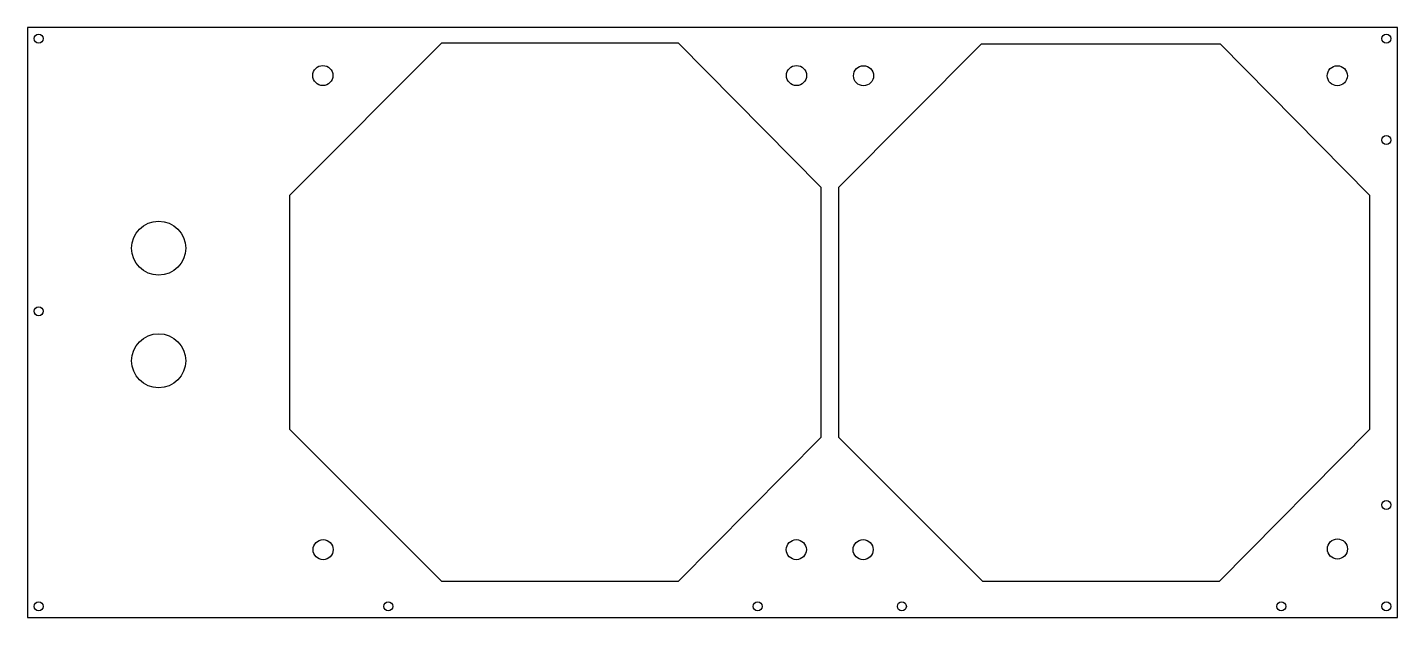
# Model space of a CAD drawing. Header units: millimetres. Extents: x -101 to 203, y -2 to 129.
import ezdxf

# ---------------------------------------------------------------- set-up
doc = ezdxf.new("R2010")
doc.units = ezdxf.units.MM
doc.layers.get('0').update_dxf_attribs({"linetype": 'CONTINUOUS'})

msp = doc.modelspace()

# ---------------------------------------------------------------- linework, layer by layer
for points in [[(203.26, 129), (-100.74, 129), (-100.74, -2), (203.26, -2)], [(-42.51, 91.77), (-8.76, 125.61), (43.64, 125.6), (75.26, 93.56), (75.26, 37.95), (43.64, 6.04), (-8.76, 6.03), (-42.5, 39.73)], [(79.26, 37.97), (79.26, 93.54), (110.97, 125.35), (163.89, 125.35), (197.04, 91.76), (197.04, 39.74), (163.64, 6.04), (111.24, 6.03)]]:
    msp.add_lwpolyline(points, close=True)
for centre, radius in [((-98.24, 126.5), 1), ((200.76, 126.5), 1), ((-35.19, 118.31), 2.23), ((69.9, 118.31), 2.23), ((84.77, 118.27), 2.23), ((189.89, 118.27), 2.23), ((200.76, 104), 1), ((-71.62, 80), 6), ((-98.24, 66.01), 1), ((-71.62, 55), 6), ((200.76, 23), 1), ((-35.13, 13.08), 2.23), ((69.86, 13.08), 2.23), ((84.68, 13.08), 2.23), ((189.91, 13.23), 2.23), ((-98.24, 0.5), 1), ((-20.68, 0.5), 1), ((61.27, 0.5), 1), ((93.27, 0.5), 1), ((177.44, 0.5), 1), ((200.76, 0.5), 1)]:
    msp.add_circle(centre, radius)

doc.saveas('drawing.dxf')
